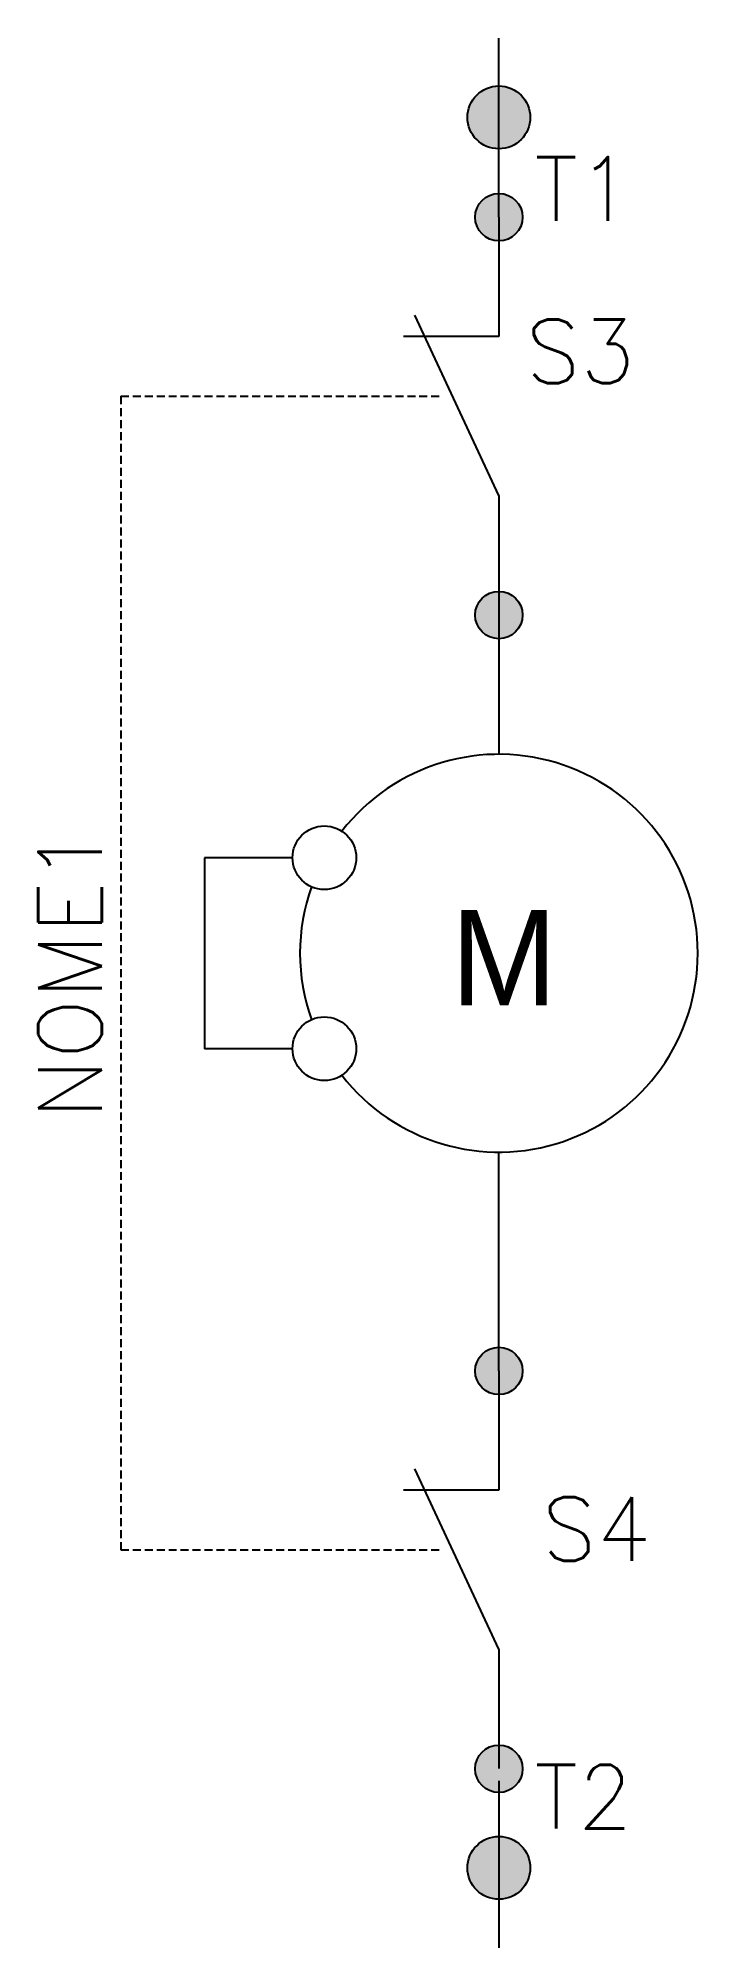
# Model space of a CAD drawing. Extents: x 363 to 383.8, y 225 to 285.
import ezdxf
from ezdxf.enums import TextEntityAlignment as Align

# ---------------------------------------------------------------- set-up
doc = ezdxf.new("R2010")
doc.units = 0
doc.header["$MEASUREMENT"] = 0
doc.linetypes.add('HIDDEN', pattern=[0.375, 0.25, -0.125])
doc.layers.get('0').update_dxf_attribs({"linetype": 'CONTINUOUS'})
doc.styles.add('ROMANS', font='romans')

msp = doc.modelspace()

# ---------------------------------------------------------------- hatches: boundary and pattern name
h = msp.add_hatch(color=256)
edge = h.paths.add_edge_path()
edge.add_arc((377.5, 282.511), 0.987, 0, 360)
edge = h.paths.add_edge_path()
edge.add_arc((377.5, 227.511), 0.987, 0, 360)
h = msp.add_hatch(color=256)
edge = h.paths.add_edge_path()
edge.add_arc((377.5, 230.625), 0.745, 0, 360)
edge = h.paths.add_edge_path()
edge.add_arc((377.5, 243.125), 0.745, 0, 360)
edge = h.paths.add_edge_path()
edge.add_arc((377.5, 279.375), 0.745, 0, 360)
edge = h.paths.add_edge_path()
edge.add_arc((377.5, 266.875), 0.745, 0, 360)

# ---------------------------------------------------------------- linework, layer by layer
at = {"linetype": 'Continuous'}
for p, q in [((377.5, 279.375), (377.5, 285)), ((377.5, 266.875), (377.5, 262.5)), ((377.5, 243.125), (377.5, 250))]:
    msp.add_line(p, q, dxfattribs=at)
for p, q in [((377.5, 279.375), (377.5, 275.631)), ((377.5, 279.375), (377.5, 275.631)), ((377.5, 270.631), (374.856, 276.301)), ((377.5, 270.631), (374.856, 276.301)), ((377.5, 275.631), (374.5, 275.631)), ((377.5, 275.631), (374.5, 275.631)), ((377.5, 270.631), (377.5, 266.881)), ((377.5, 270.631), (377.5, 266.881)), ((368.25, 259.25), (368.25, 253.25)), ((371.017, 259.25), (368.25, 259.25)), ((371.017, 253.25), (368.25, 253.25)), ((377.5, 243.125), (377.5, 239.381)), ((377.5, 243.125), (377.5, 239.381)), ((377.5, 234.381), (374.856, 240.051)), ((377.5, 234.381), (374.856, 240.051)), ((377.5, 239.381), (374.5, 239.381)), ((377.5, 239.381), (374.5, 239.381)), ((377.5, 234.381), (377.5, 230.631)), ((377.5, 234.381), (377.5, 230.631)), ((377.5, 230.25), (377.5, 225))]:
    msp.add_line(p, q)
at = {"linetype": 'HIDDEN'}
for p, q in [((365.625, 273.75), (365.625, 237.5)), ((365.625, 273.75), (375.625, 273.75)), ((365.625, 237.5), (375.625, 237.5))]:
    msp.add_line(p, q, dxfattribs=at)
for centre, radius in [((377.5, 282.511), 0.987), ((377.5, 279.375), 0.745), ((377.5, 266.875), 0.745), ((372.017, 259.25), 1), ((372.017, 253.25), 1), ((377.5, 243.125), 0.745), ((377.5, 230.625), 0.745), ((377.5, 227.511), 0.987)]:
    msp.add_circle(centre, radius)
for start, end in [(217.86253, 142.13747), (160.49173, 199.50827)]:
    msp.add_arc((377.5, 256.25), 6.25, start, end)

# ---------------------------------------------------------------- texts
msp.add_text('M', height=3).set_placement((377.66, 256.113), align=Align.MIDDLE)
at = {"lineweight": -3, "style": 'ROMANS'}
for tag, p in [('T1', (381.698, 280.262)), ('T2', (381.698, 229.744))]:
    msp.add_attdef(tag, text='', height=2, dxfattribs=at).set_placement(p, align=Align.MIDDLE_RIGHT)
for tag, p in [('S3', (378.344, 275.163)), ('S4', (378.853, 238.162))]:
    msp.add_attdef(tag, text='', height=2, dxfattribs=at).set_placement(p, align=Align.MIDDLE_LEFT)
msp.add_attdef('NOME1', text='', height=2, rotation=90, dxfattribs=at).set_placement((365.625, 255.625), align=Align.BOTTOM_CENTER)

doc.saveas('drawing.dxf')
